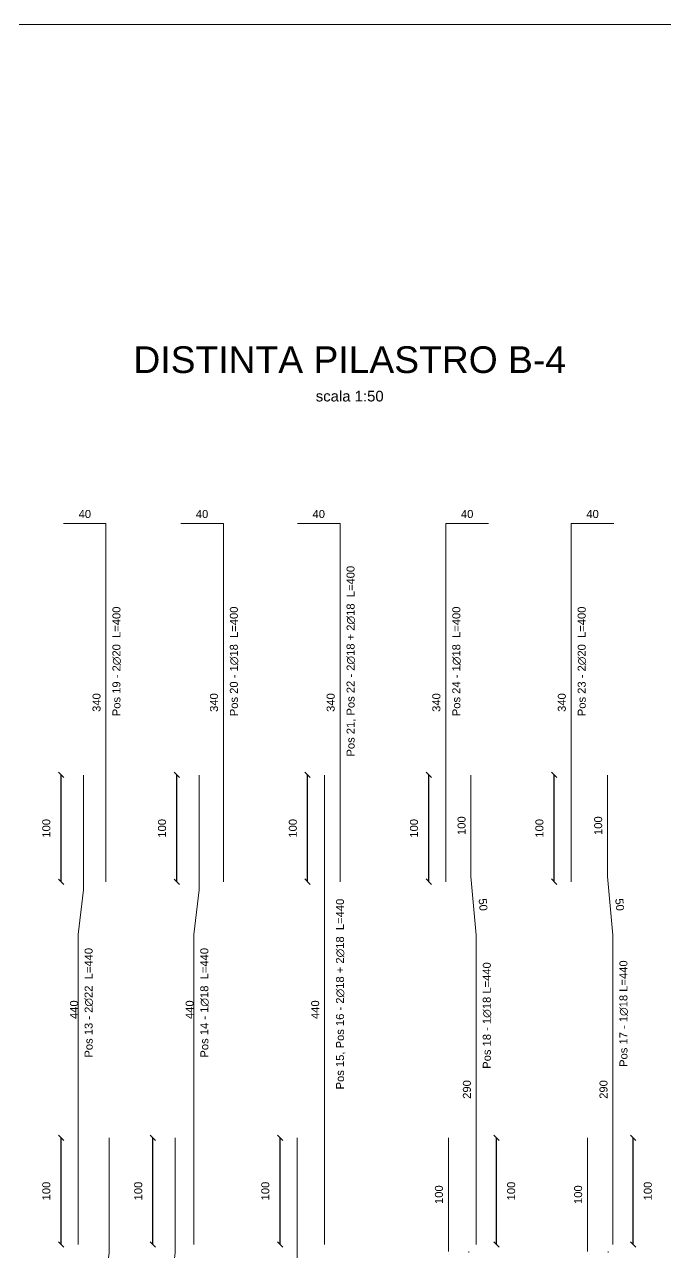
# Model space of a CAD drawing. Header units: millimetres. Extents: x -455371 to 117772, y -78417 to 116564.
# Drawn here: x -310268 to -304260, y 58713 to 70223 of the extents above; entities that cross this region are included whole.
import ezdxf

# ---------------------------------------------------------------- set-up
doc = ezdxf.new("R2010")
doc.units = ezdxf.units.MM
doc.layers.get('0').update_dxf_attribs({"color": 255})
for name, color, linetype, lineweight in [('armature', 5, 'Continuous', 18), ('quote', 5, 'Continuous', 15), ('Scritte', 7, 'Continuous', 15)]:
    doc.layers.add(name, color=color, linetype=linetype, lineweight=lineweight)
doc.styles.get("Standard").update_dxf_attribs({"font": 'arial.ttf'})
doc.dimstyles.new('per distinte 1 a 50', dxfattribs={"dimtxt": 75, "dimasz": 150, "dimexe": 0.18, "dimexo": 250, "dimgap": 50, "dimtad": 1, "dimdec": 0, "dimlfac": 0.1, "dimzin": 0, "dimdsep": 46, "dimtxsty": 'Standard', "dimblk": 'NONE', "dimcen": 0, "dimse1": 1, "dimse2": 1, "dimsd1": 1, "dimsd2": 1, "dimadec": 0, "dimazin": 0, "dimtfac": 1, "dimtdec": 0, "dimtix": 1, "dimtofl": 0, "dimtmove": 0, "dimatfit": 3, "dimldrblk": 'NONE', "dimfxl": 250, "dimfxlon": 1, "dimtolj": 1, "dimtzin": 0, "dimarcsym": 2})
doc.dimstyles.new('scala1 a 50', dxfattribs={"dimtxt": 75, "dimasz": 50, "dimexe": 0.18, "dimexo": 250, "dimgap": 100, "dimtad": 2, "dimdec": 0, "dimlfac": 0.1, "dimzin": 0, "dimdsep": 46, "dimtxsty": 'Standard', "dimblk": 'OBLIQUE', "dimcen": -100, "dimadec": 0, "dimazin": 0, "dimtfac": 1, "dimtdec": 0, "dimtofl": 0, "dimtmove": 0, "dimatfit": 3, "dimfxl": 250, "dimfxlon": 1, "dimtolj": 1, "dimtzin": 0, "dimarcsym": 0})

# ---------------------------------------------------------------- blocks, each defined once
blk = doc.blocks.new('*D2326')
at = {"layer": 'Defpoints', "color": 0, "transparency": 16777216}
for p in [(-309525, 59789), (-309525, 55389), (-309525, 55389)]:
    blk.add_point(p, dxfattribs=at)
at = {"layer": 'quote', "color": 0, "transparency": 16777216, "insert": (-309614, 57589), "char_height": 75, "attachment_point": 5, "rotation": 90}
blk.add_mtext('\\A1;440', dxfattribs=at)
blk = doc.blocks.new('_None')
blk = doc.blocks.new('*D2349')
at = {"layer": 'Defpoints', "color": 0, "transparency": 16777216}
for p in [(-306295, 58722), (-306295, 58722), (-306245, 58293)]:
    blk.add_point(p, dxfattribs=at)
at = {"layer": 'quote', "color": 0, "transparency": 16777216, "insert": (-306183, 58517), "char_height": 75, "attachment_point": 5, "rotation": 276.6072}
blk.add_mtext('\\A1;50', dxfattribs=at)
blk = doc.blocks.new('*D2328')
at = {"layer": 'Defpoints', "color": 0, "transparency": 16777216}
for p in [(-309716, 63189), (-309766, 58789), (-309716, 58789)]:
    blk.add_point(p, dxfattribs=at)
at = {"layer": 'quote', "color": 0, "transparency": 16777216, "insert": (-309804, 60989), "char_height": 75, "attachment_point": 5, "rotation": 90}
blk.add_mtext('\\A1;440', dxfattribs=at)
blk = doc.blocks.new('*D2329')
at = {"layer": 'Defpoints', "color": 0, "transparency": 16777216}
for p in [(-306033, 61693), (-306033, 58789), (-306033, 58789)]:
    blk.add_point(p, dxfattribs=at)
at = {"layer": 'quote', "color": 0, "transparency": 16777216, "insert": (-306121, 60241), "char_height": 75, "attachment_point": 5, "rotation": 90}
blk.add_mtext('\\A1;290', dxfattribs=at)
blk = doc.blocks.new('*D2350')
at = {"layer": 'Defpoints', "color": 0, "transparency": 16777216}
for p in [(-306083, 62239), (-306083, 62239), (-306033, 61693)]:
    blk.add_point(p, dxfattribs=at)
at = {"layer": 'quote', "color": 0, "transparency": 16777216, "insert": (-305970, 61974), "char_height": 75, "attachment_point": 5, "rotation": 275.2326}
blk.add_mtext('\\A1;50', dxfattribs=at)
blk = doc.blocks.new('*D2351')
at = {"layer": 'Defpoints', "color": 0, "transparency": 16777216}
for p in [(-306083, 63189), (-306083, 63189), (-306083, 62239)]:
    blk.add_point(p, dxfattribs=at)
at = {"layer": 'quote', "color": 0, "transparency": 16777216, "insert": (-306171, 62714), "char_height": 75, "attachment_point": 5, "rotation": 90}
blk.add_mtext('\\A1;100', dxfattribs=at)
blk = doc.blocks.new('*D2330')
at = {"layer": 'Defpoints', "color": 0, "transparency": 16777216}
for p in [(-309505, 65547), (-309505, 62189), (-309505, 62189)]:
    blk.add_point(p, dxfattribs=at)
at = {"layer": 'quote', "color": 0, "transparency": 16777216, "insert": (-309593, 63868), "char_height": 75, "attachment_point": 5, "rotation": 90}
blk.add_mtext('\\A1;340', dxfattribs=at)
blk = doc.blocks.new('*D2352')
at = {"layer": 'Defpoints', "color": 0, "transparency": 16777216}
for p in [(-309902, 65547), (-309505, 65547), (-309505, 65547)]:
    blk.add_point(p, dxfattribs=at)
at = {"layer": 'quote', "color": 0, "transparency": 16777216, "insert": (-309703, 65635), "char_height": 75, "attachment_point": 5}
blk.add_mtext('\\A1;40', dxfattribs=at)
blk = doc.blocks.new('*D2298')
at = {"layer": 'Defpoints', "color": 0, "transparency": 16777216}
for p in [(-306319, 65547), (-306319, 62189), (-306319, 62189)]:
    blk.add_point(p, dxfattribs=at)
at = {"layer": 'quote', "color": 0, "transparency": 16777216, "insert": (-306407, 63868), "char_height": 75, "attachment_point": 5, "rotation": 90}
blk.add_mtext('\\A1;340', dxfattribs=at)
blk = doc.blocks.new('*D2353')
at = {"layer": 'Defpoints', "color": 0, "transparency": 16777216}
for p in [(-306319, 65547), (-306319, 65547), (-305920, 65547)]:
    blk.add_point(p, dxfattribs=at)
at = {"layer": 'quote', "color": 0, "transparency": 16777216, "insert": (-306119, 65635), "char_height": 75, "attachment_point": 5}
blk.add_mtext('\\A1;40', dxfattribs=at)
blk = doc.blocks.new('*D2359')
at = {"layer": 'Defpoints', "color": 0, "transparency": 16777216}
for p in [(-304990, 58722), (-304990, 58722), (-304940, 58293)]:
    blk.add_point(p, dxfattribs=at)
at = {"layer": 'quote', "color": 0, "transparency": 16777216, "insert": (-304878, 58517), "char_height": 75, "attachment_point": 5, "rotation": 276.6072}
blk.add_mtext('\\A1;50', dxfattribs=at)
blk = doc.blocks.new('*D2305')
at = {"layer": 'Defpoints', "color": 0, "transparency": 16777216}
for p in [(-304752, 61693), (-304752, 58789), (-304752, 58789)]:
    blk.add_point(p, dxfattribs=at)
at = {"layer": 'quote', "color": 0, "transparency": 16777216, "insert": (-304840, 60241), "char_height": 75, "attachment_point": 5, "rotation": 90}
blk.add_mtext('\\A1;290', dxfattribs=at)
blk = doc.blocks.new('*D2360')
at = {"layer": 'Defpoints', "color": 0, "transparency": 16777216}
for p in [(-304802, 62239), (-304802, 62239), (-304752, 61693)]:
    blk.add_point(p, dxfattribs=at)
at = {"layer": 'quote', "color": 0, "transparency": 16777216, "insert": (-304689, 61974), "char_height": 75, "attachment_point": 5, "rotation": 275.2326}
blk.add_mtext('\\A1;50', dxfattribs=at)
blk = doc.blocks.new('*D2361')
at = {"layer": 'Defpoints', "color": 0, "transparency": 16777216}
for p in [(-304802, 63189), (-304802, 63189), (-304802, 62239)]:
    blk.add_point(p, dxfattribs=at)
at = {"layer": 'quote', "color": 0, "transparency": 16777216, "insert": (-304890, 62714), "char_height": 75, "attachment_point": 5, "rotation": 90}
blk.add_mtext('\\A1;100', dxfattribs=at)
blk = doc.blocks.new('*D2306')
at = {"layer": 'Defpoints', "color": 0, "transparency": 16777216}
for p in [(-305143, 65547), (-305143, 62189), (-305143, 62189)]:
    blk.add_point(p, dxfattribs=at)
at = {"layer": 'quote', "color": 0, "transparency": 16777216, "insert": (-305231, 63868), "char_height": 75, "attachment_point": 5, "rotation": 90}
blk.add_mtext('\\A1;340', dxfattribs=at)
blk = doc.blocks.new('*D2362')
at = {"layer": 'Defpoints', "color": 0, "transparency": 16777216}
for p in [(-305143, 65547), (-305143, 65547), (-304743, 65547)]:
    blk.add_point(p, dxfattribs=at)
at = {"layer": 'quote', "color": 0, "transparency": 16777216, "insert": (-304943, 65635), "char_height": 75, "attachment_point": 5}
blk.add_mtext('\\A1;40', dxfattribs=at)
blk = doc.blocks.new('*D2310')
at = {"layer": 'Defpoints', "color": 0, "transparency": 16777216}
for p in [(-306295, 59789), (-306295, 58722), (-306295, 58722)]:
    blk.add_point(p, dxfattribs=at)
at = {"layer": 'quote', "color": 0, "transparency": 16777216, "insert": (-306383, 59255), "char_height": 75, "attachment_point": 5, "rotation": 90}
blk.add_mtext('\\A1;100', dxfattribs=at)
blk = doc.blocks.new('*D2311')
at = {"layer": 'Defpoints', "color": 0, "transparency": 16777216}
for p in [(-304990, 59789), (-304990, 58722), (-304990, 58722)]:
    blk.add_point(p, dxfattribs=at)
at = {"layer": 'quote', "color": 0, "transparency": 16777216, "insert": (-305078, 59255), "char_height": 75, "attachment_point": 5, "rotation": 90}
blk.add_mtext('\\A1;100', dxfattribs=at)
blk = doc.blocks.new('*D2312')
at = {"layer": 'Defpoints', "color": 0, "transparency": 16777216}
for p in [(-308904, 59789), (-308904, 55389), (-308904, 55389)]:
    blk.add_point(p, dxfattribs=at)
at = {"layer": 'quote', "color": 0, "transparency": 16777216, "insert": (-308993, 57589), "char_height": 75, "attachment_point": 5, "rotation": 90}
blk.add_mtext('\\A1;440', dxfattribs=at)
blk = doc.blocks.new('*D2314')
at = {"layer": 'Defpoints', "color": 0, "transparency": 16777216}
for p in [(-307713, 59789), (-307713, 55389), (-307713, 55389)]:
    blk.add_point(p, dxfattribs=at)
at = {"layer": 'quote', "color": 0, "transparency": 16777216, "insert": (-307801, 57589), "char_height": 75, "attachment_point": 5, "rotation": 90}
blk.add_mtext('\\A1;440', dxfattribs=at)
blk = doc.blocks.new('*D2319')
at = {"layer": 'Defpoints', "color": 0, "transparency": 16777216}
for p in [(-308631, 63189), (-308681, 58789), (-308631, 58789)]:
    blk.add_point(p, dxfattribs=at)
at = {"layer": 'quote', "color": 0, "transparency": 16777216, "insert": (-308720, 60989), "char_height": 75, "attachment_point": 5, "rotation": 90}
blk.add_mtext('\\A1;440', dxfattribs=at)
blk = doc.blocks.new('*D2320')
at = {"layer": 'Defpoints', "color": 0, "transparency": 16777216}
for p in [(-307455, 63189), (-307455, 58789), (-307455, 58789)]:
    blk.add_point(p, dxfattribs=at)
at = {"layer": 'quote', "color": 0, "transparency": 16777216, "insert": (-307543, 60989), "char_height": 75, "attachment_point": 5, "rotation": 90}
blk.add_mtext('\\A1;440', dxfattribs=at)
blk = doc.blocks.new('*D2321')
at = {"layer": 'Defpoints', "color": 0, "transparency": 16777216}
for p in [(-308404, 65547), (-308404, 62189), (-308404, 62189)]:
    blk.add_point(p, dxfattribs=at)
at = {"layer": 'quote', "color": 0, "transparency": 16777216, "insert": (-308492, 63868), "char_height": 75, "attachment_point": 5, "rotation": 90}
blk.add_mtext('\\A1;340', dxfattribs=at)
blk = doc.blocks.new('*D2363')
at = {"layer": 'Defpoints', "color": 0, "transparency": 16777216}
for p in [(-308804, 65547), (-308404, 65547), (-308404, 65547)]:
    blk.add_point(p, dxfattribs=at)
at = {"layer": 'quote', "color": 0, "transparency": 16777216, "insert": (-308604, 65635), "char_height": 75, "attachment_point": 5}
blk.add_mtext('\\A1;40', dxfattribs=at)
blk = doc.blocks.new('*D2322')
at = {"layer": 'Defpoints', "color": 0, "transparency": 16777216}
for p in [(-307310, 65547), (-307310, 62189), (-307310, 62189)]:
    blk.add_point(p, dxfattribs=at)
at = {"layer": 'quote', "color": 0, "transparency": 16777216, "insert": (-307398, 63868), "char_height": 75, "attachment_point": 5, "rotation": 90}
blk.add_mtext('\\A1;340', dxfattribs=at)
blk = doc.blocks.new('_Oblique')
at = {"color": 0, "linetype": 'ByBlock', "lineweight": -2}
blk.add_line((-0.5, -0.5), (0.5, 0.5), dxfattribs=at)
blk = doc.blocks.new('*D2331')
at = {"layer": 'Defpoints', "color": 0, "transparency": 16777216}
for p in [(-309926, 59789), (-309766, 59789), (-309766, 58789)]:
    blk.add_point(p, dxfattribs=at)
at = {"layer": 'quote', "color": 0, "lineweight": -2, "transparency": 16777216}
for p, q in [((-309926, 59789), (-309926, 59789)), ((-309926, 58789), (-309926, 59789)), ((-309926, 58789), (-309926, 58789))]:
    blk.add_line(p, q, dxfattribs=at)
at = {"layer": 'quote', "color": 0, "lineweight": -2, "transparency": 16777216, "xscale": 50, "yscale": 50, "zscale": 50}
for p, rotation in [((-309926, 59789), 90), ((-309926, 58789), 270)]:
    blk.add_blockref('_Oblique', p, dxfattribs=dict(at, rotation=rotation))
at = {"layer": 'quote', "color": 0, "transparency": 16777216, "insert": (-310064, 59289), "char_height": 75, "attachment_point": 5, "rotation": 90}
blk.add_mtext('\\A1;100', dxfattribs=at)
blk = doc.blocks.new('*D2332')
at = {"layer": 'Defpoints', "color": 0, "transparency": 16777216}
for p in [(-309926, 63189), (-309716, 63189), (-309716, 62188)]:
    blk.add_point(p, dxfattribs=at)
at = {"layer": 'quote', "color": 0, "lineweight": -2, "transparency": 16777216}
for p, q in [((-309926, 63189), (-309926, 63189)), ((-309926, 62188), (-309926, 63189)), ((-309926, 62188), (-309926, 62188))]:
    blk.add_line(p, q, dxfattribs=at)
at = {"layer": 'quote', "color": 0, "lineweight": -2, "transparency": 16777216, "xscale": 50, "yscale": 50, "zscale": 50}
for p, rotation in [((-309926, 63189), 90), ((-309926, 62188), 270)]:
    blk.add_blockref('_Oblique', p, dxfattribs=dict(at, rotation=rotation))
at = {"layer": 'quote', "color": 0, "transparency": 16777216, "insert": (-310064, 62689), "char_height": 75, "attachment_point": 5, "rotation": 90}
blk.add_mtext('\\A1;100', dxfattribs=at)
blk = doc.blocks.new('*D2333')
at = {"layer": 'Defpoints', "color": 0, "transparency": 16777216}
for p in [(-309064, 59789), (-308904, 59789), (-308904, 58789)]:
    blk.add_point(p, dxfattribs=at)
at = {"layer": 'quote', "color": 0, "lineweight": -2, "transparency": 16777216}
for p, q in [((-309064, 59789), (-309064, 59789)), ((-309064, 58789), (-309064, 59789)), ((-309064, 58789), (-309064, 58789))]:
    blk.add_line(p, q, dxfattribs=at)
at = {"layer": 'quote', "color": 0, "lineweight": -2, "transparency": 16777216, "xscale": 50, "yscale": 50, "zscale": 50}
for p, rotation in [((-309064, 59789), 90), ((-309064, 58789), 270)]:
    blk.add_blockref('_Oblique', p, dxfattribs=dict(at, rotation=rotation))
at = {"layer": 'quote', "color": 0, "transparency": 16777216, "insert": (-309202, 59289), "char_height": 75, "attachment_point": 5, "rotation": 90}
blk.add_mtext('\\A1;100', dxfattribs=at)
blk = doc.blocks.new('*D2334')
at = {"layer": 'Defpoints', "color": 0, "transparency": 16777216}
for p in [(-307873, 59789), (-307713, 59789), (-307713, 58789)]:
    blk.add_point(p, dxfattribs=at)
at = {"layer": 'quote', "color": 0, "lineweight": -2, "transparency": 16777216}
for p, q in [((-307873, 59789), (-307873, 59789)), ((-307873, 58789), (-307873, 59789)), ((-307873, 58789), (-307873, 58789))]:
    blk.add_line(p, q, dxfattribs=at)
at = {"layer": 'quote', "color": 0, "lineweight": -2, "transparency": 16777216, "xscale": 50, "yscale": 50, "zscale": 50}
for p, rotation in [((-307873, 59789), 90), ((-307873, 58789), 270)]:
    blk.add_blockref('_Oblique', p, dxfattribs=dict(at, rotation=rotation))
at = {"layer": 'quote', "color": 0, "transparency": 16777216, "insert": (-308011, 59289), "char_height": 75, "attachment_point": 5, "rotation": 90}
blk.add_mtext('\\A1;100', dxfattribs=at)
blk = doc.blocks.new('*D2335')
at = {"layer": 'Defpoints', "color": 0, "transparency": 16777216}
for p in [(-308841, 63189), (-308631, 63189), (-308632, 62188)]:
    blk.add_point(p, dxfattribs=at)
at = {"layer": 'quote', "color": 0, "lineweight": -2, "transparency": 16777216}
for p, q in [((-308841, 63189), (-308841, 63189)), ((-308841, 62188), (-308841, 63189)), ((-308841, 62188), (-308841, 62188))]:
    blk.add_line(p, q, dxfattribs=at)
at = {"layer": 'quote', "color": 0, "lineweight": -2, "transparency": 16777216, "xscale": 50, "yscale": 50, "zscale": 50}
for p, rotation in [((-308841, 63189), 90), ((-308841, 62188), 270)]:
    blk.add_blockref('_Oblique', p, dxfattribs=dict(at, rotation=rotation))
at = {"layer": 'quote', "color": 0, "transparency": 16777216, "insert": (-308979, 62689), "char_height": 75, "attachment_point": 5, "rotation": 90}
blk.add_mtext('\\A1;100', dxfattribs=at)
blk = doc.blocks.new('*D2336')
at = {"layer": 'Defpoints', "color": 0, "transparency": 16777216}
for p in [(-307615, 63189), (-307455, 63189), (-307455, 62189)]:
    blk.add_point(p, dxfattribs=at)
at = {"layer": 'quote', "color": 0, "lineweight": -2, "transparency": 16777216}
for p, q in [((-307615, 63189), (-307615, 63189)), ((-307615, 62189), (-307615, 63189)), ((-307615, 62189), (-307615, 62189))]:
    blk.add_line(p, q, dxfattribs=at)
at = {"layer": 'quote', "color": 0, "lineweight": -2, "transparency": 16777216, "xscale": 50, "yscale": 50, "zscale": 50}
for p, rotation in [((-307615, 63189), 90), ((-307615, 62189), 270)]:
    blk.add_blockref('_Oblique', p, dxfattribs=dict(at, rotation=rotation))
at = {"layer": 'quote', "color": 0, "transparency": 16777216, "insert": (-307753, 62689), "char_height": 75, "attachment_point": 5, "rotation": 90}
blk.add_mtext('\\A1;100', dxfattribs=at)
blk = doc.blocks.new('*D2337')
at = {"layer": 'Defpoints', "color": 0, "transparency": 16777216}
for p in [(-306033, 59789), (-305845, 59789), (-306033, 58789)]:
    blk.add_point(p, dxfattribs=at)
at = {"layer": 'quote', "color": 0, "lineweight": -2, "transparency": 16777216}
for p, q in [((-305845, 59789), (-305845, 59789)), ((-305845, 58789), (-305845, 59789)), ((-305845, 58789), (-305845, 58789))]:
    blk.add_line(p, q, dxfattribs=at)
at = {"layer": 'quote', "color": 0, "lineweight": -2, "transparency": 16777216, "xscale": 50, "yscale": 50, "zscale": 50}
for p, rotation in [((-305845, 59789), 90), ((-305845, 58789), 270)]:
    blk.add_blockref('_Oblique', p, dxfattribs=dict(at, rotation=rotation))
at = {"layer": 'quote', "color": 0, "transparency": 16777216, "insert": (-305706, 59289), "char_height": 75, "attachment_point": 5, "rotation": 90}
blk.add_mtext('\\A1;100', dxfattribs=at)
blk = doc.blocks.new('*D2338')
at = {"layer": 'Defpoints', "color": 0, "transparency": 16777216}
for p in [(-304752, 59789), (-304564, 59789), (-304752, 58789)]:
    blk.add_point(p, dxfattribs=at)
at = {"layer": 'quote', "color": 0, "lineweight": -2, "transparency": 16777216}
for p, q in [((-304564, 59789), (-304563, 59789)), ((-304564, 58789), (-304564, 59789)), ((-304564, 58789), (-304563, 58789))]:
    blk.add_line(p, q, dxfattribs=at)
at = {"layer": 'quote', "color": 0, "lineweight": -2, "transparency": 16777216, "xscale": 50, "yscale": 50, "zscale": 50}
for p, rotation in [((-304564, 59789), 90), ((-304564, 58789), 270)]:
    blk.add_blockref('_Oblique', p, dxfattribs=dict(at, rotation=rotation))
at = {"layer": 'quote', "color": 0, "transparency": 16777216, "insert": (-304425, 59289), "char_height": 75, "attachment_point": 5, "rotation": 90}
blk.add_mtext('\\A1;100', dxfattribs=at)
blk = doc.blocks.new('*D2339')
at = {"layer": 'Defpoints', "color": 0, "transparency": 16777216}
for p in [(-306478, 63189), (-306319, 63189), (-306319, 62189)]:
    blk.add_point(p, dxfattribs=at)
at = {"layer": 'quote', "color": 0, "lineweight": -2, "transparency": 16777216}
for p, q in [((-306478, 63189), (-306479, 63189)), ((-306478, 62189), (-306478, 63189)), ((-306478, 62189), (-306479, 62189))]:
    blk.add_line(p, q, dxfattribs=at)
at = {"layer": 'quote', "color": 0, "lineweight": -2, "transparency": 16777216, "xscale": 50, "yscale": 50, "zscale": 50}
for p, rotation in [((-306478, 63189), 90), ((-306478, 62189), 270)]:
    blk.add_blockref('_Oblique', p, dxfattribs=dict(at, rotation=rotation))
at = {"layer": 'quote', "color": 0, "transparency": 16777216, "insert": (-306617, 62689), "char_height": 75, "attachment_point": 5, "rotation": 90}
blk.add_mtext('\\A1;100', dxfattribs=at)
blk = doc.blocks.new('*D2340')
at = {"layer": 'Defpoints', "color": 0, "transparency": 16777216}
for p in [(-305303, 63189), (-305143, 63189), (-305143, 62189)]:
    blk.add_point(p, dxfattribs=at)
at = {"layer": 'quote', "color": 0, "lineweight": -2, "transparency": 16777216}
for p, q in [((-305303, 63189), (-305303, 63189)), ((-305303, 62189), (-305303, 63189)), ((-305303, 62189), (-305303, 62189))]:
    blk.add_line(p, q, dxfattribs=at)
at = {"layer": 'quote', "color": 0, "lineweight": -2, "transparency": 16777216, "xscale": 50, "yscale": 50, "zscale": 50}
for p, rotation in [((-305303, 63189), 90), ((-305303, 62189), 270)]:
    blk.add_blockref('_Oblique', p, dxfattribs=dict(at, rotation=rotation))
at = {"layer": 'quote', "color": 0, "transparency": 16777216, "insert": (-305441, 62689), "char_height": 75, "attachment_point": 5, "rotation": 90}
blk.add_mtext('\\A1;100', dxfattribs=at)
blk = doc.blocks.new('*D2486')
at = {"layer": 'Defpoints', "color": 0, "transparency": 16777216}
for p in [(-307710, 65547), (-307310, 65547), (-307310, 65547)]:
    blk.add_point(p, dxfattribs=at)
at = {"layer": 'quote', "color": 0, "transparency": 16777216, "insert": (-307510, 65635), "char_height": 75, "attachment_point": 5}
blk.add_mtext('\\A1;40', dxfattribs=at)

msp = doc.modelspace()

# ---------------------------------------------------------------- linework, layer by layer
at = {"layer": 'armature'}
for p, q in [((-306082.8, 63188.5), (-306082.8, 62238.5)), ((-304801.7, 63188.5), (-304801.7, 62238.5)), ((-306082.8, 62238.5), (-306032.8, 61688.5)), ((-304801.7, 62238.5), (-304751.7, 61688.5)), ((-306032.8, 61688.5), (-306032.8, 58788.5)), ((-304751.7, 61688.5), (-304751.7, 58788.5)), ((-306294.7, 58721.6), (-306294.7, 59788.5)), ((-304989.7, 58721.6), (-304989.7, 59788.5))]:
    msp.add_line(p, q, dxfattribs=at)
for points in [[(-309504.9, 65546.5), (-309704.9, 65546.5), (-309901.5, 65546.5)], [(-309504.9, 65546.5), (-309504.9, 62188.5)], [(-308404.1, 65546.5), (-308604.1, 65546.5), (-308804.1, 65546.5)], [(-308404.1, 65546.5), (-308404.1, 62188.5)], [(-307309.8, 65546.5), (-307509.8, 65546.5), (-307709.8, 65546.5)], [(-307309.8, 65546.5), (-307309.8, 62188.5)], [(-306318.6, 65546.5), (-306118.6, 65546.5), (-305920, 65546.5)], [(-306318.6, 65546.5), (-306318.6, 62188.5)], [(-305143, 65546.5), (-304943, 65546.5), (-304743, 65546.5)], [(-305143, 65546.5), (-305143, 62188.5)], [(-309716, 63188.5), (-309716.5, 62113.5), (-309765.7, 61692.6), (-309765.7, 58788.5)], [(-308631.2, 63188.5), (-308631.7, 62113.5), (-308680.9, 61692.6), (-308680.9, 58788.5)], [(-307454.9, 63188.5), (-307454.9, 58788.5)], [(-309475.6, 59788.5), (-309476.1, 58713.5), (-309525.3, 58292.6), (-309525.3, 55388.5)], [(-308854.7, 59788.5), (-308855.1, 58713.5), (-308904.4, 58292.6), (-308904.4, 55388.5)], [(-307712.8, 59788.5), (-307712.8, 55388.5)]]:
    msp.add_lwpolyline(points, dxfattribs=at)
for centre in [(-306032.8, 58721.6), (-304727.7, 58721.6)]:
    msp.add_arc(centre, 70, 180, 186.67007, dxfattribs=at)
at = {"layer": 'quote'}
msp.add_lwpolyline([(-348520.9, 70223.3), (-296872.7, 70223.3), (-296872.7, 47890.5), (-348520.9, 47890.5)], close=True, dxfattribs=at)

# ---------------------------------------------------------------- texts
at = {"layer": 'Scritte', "insert": (-309298.6, 67207), "char_height": 250, "attachment_point": 1}
msp.add_mtext_dynamic_manual_height_columns('\\pxqc;DISTINTA PILASTRO B-4\\P{\\H0.4x;scala 1:50}', width=4157.534, gutter_width=12.5, heights=[0], dxfattribs=at)
at = {"layer": 'Scritte', "char_height": 75, "rotation": 90}
for s, width, heights, insert, attachment_point in [('\\pxt16;Pos 21, Pos 22 - 2∅18 + 2∅18  L=400', 1833.79, [0], (-307249.3, 63361.8), 1), ('Pos 19 - 2∅20  L=400', 1233.302, [0], (-309444.4, 63740.1), 1), ('Pos 20 - 1∅18  L=400', 1233.302, [0], (-308343.6, 63740.1), 1), ('Pos 24 - 1∅18  L=400', 1233.302, [0], (-306258.1, 63740.1), 1), ('Pos 23 - 2∅20  L=400', 1233.302, [0], (-305082.5, 63740.1), 1), ('Pos 15, Pos 16 - 2∅18 + 2∅18  L=440', 1872.833, [92.6], (-307259.7, 60241.6), 7), ('Pos 13 - 2∅22  L=440', 1233.302, [0], (-309705.2, 60539.9), 1), ('Pos 14 - 1∅18  L=440', 1102.538, [0], (-308620.4, 60539.9), 1), ('Pos 18 - 1∅18 L=440 ', 1136.46, [0], (-305972.3, 60435), 1), ('Pos 17 - 1∅18 L=440 ', 1136.46, [0], (-304691.2, 60452.6), 1)]:
    msp.add_mtext_dynamic_manual_height_columns(s, width=width, gutter_width=12.5, heights=heights, dxfattribs=dict(at, insert=insert, attachment_point=attachment_point))

# ---------------------------------------------------------------- dimensions: what is measured, and where the dimension line sits
at = {"layer": 'quote'}
for p1, p2, picture, middle in [((-309901.5, 65546.5), (-309504.9, 65546.5), '*D2352', (-309703.2, 65634.8)), ((-308804.1, 65546.5), (-308404.1, 65546.5), '*D2363', (-308604.1, 65634.8)), ((-307709.8, 65546.5), (-307309.8, 65546.5), '*D2486', (-307509.8, 65634.8)), ((-305920, 65546.5), (-306318.6, 65546.5), '*D2353', (-306119.3, 65634.8)), ((-304743, 65546.5), (-305143, 65546.5), '*D2362', (-304943, 65634.8))]:
    dim = msp.add_aligned_dim(p1=p1, p2=p2, distance=0, dimstyle='per distinte 1 a 50', dxfattribs=at)
    dim.commit()
    dim.dimension.update_dxf_attribs({"geometry": picture, "text_midpoint": middle})
for base, p1, p2, text, picture, middle in [((-309504.9, 62188.5), (-309504.9, 65546.5), (-309504.9, 62188.5), '340', '*D2330', (-309593.3, 63867.5)), ((-308404.1, 62188.5), (-308404.1, 65546.5), (-308404.1, 62188.5), '340', '*D2321', (-308492.4, 63867.5)), ((-307309.8, 62188.5), (-307309.8, 65546.5), (-307309.8, 62188.5), '340', '*D2322', (-307398.1, 63867.5)), ((-306318.6, 62188.5), (-306318.6, 65546.5), (-306318.6, 62188.5), '340', '*D2298', (-306406.9, 63867.5)), ((-305143, 62188.5), (-305143, 65546.5), (-305143, 62188.5), '340', '*D2306', (-305231.4, 63867.5)), ((-306082.8, 63188.5), (-306082.8, 62238.5), (-306082.8, 63188.5), '100', '*D2351', (-306171.1, 62713.5)), ((-304801.7, 63188.5), (-304801.7, 62238.5), (-304801.7, 63188.5), '100', '*D2361', (-304890, 62713.5)), ((-306294.7, 58721.5), (-306294.7, 59788.5), (-306294.7, 58721.5), '100', '*D2310', (-306383, 59255)), ((-304989.7, 58721.5), (-304989.7, 59788.5), (-304989.7, 58721.5), '100', '*D2311', (-305078, 59255))]:
    dim = msp.add_linear_dim(base=base, p1=p1, p2=p2, angle=90, text=text, dimstyle='per distinte 1 a 50', dxfattribs=at)
    dim.commit()
    dim.dimension.update_dxf_attribs({"geometry": picture, "text_midpoint": middle})
for base, p1, p2, dimstyle, picture, middle in [((-309925.5, 63188.5), (-309716.5, 62188.5), (-309716, 63188.5), 'scala1 a 50', '*D2332', (-310063.8, 62688.5)), ((-308840.8, 63188.5), (-308631.7, 62188.5), (-308631.2, 63188.5), 'scala1 a 50', '*D2335', (-308979.1, 62688.5)), ((-307614.7, 63188.5), (-307454.9, 62188.5), (-307454.9, 63188.5), 'scala1 a 50', '*D2336', (-307753, 62688.5)), ((-306478.4, 63188.5), (-306318.6, 62188.5), (-306318.6, 63188.5), 'scala1 a 50', '*D2339', (-306616.7, 62688.5)), ((-305302.9, 63188.5), (-305143, 62188.5), (-305143, 63188.5), 'scala1 a 50', '*D2340', (-305441.2, 62688.5)), ((-309716, 58788.5), (-309716, 63188.5), (-309765.7, 58788.5), 'per distinte 1 a 50', '*D2328', (-309804.3, 60988.5)), ((-308631.2, 58788.5), (-308631.2, 63188.5), (-308680.9, 58788.5), 'per distinte 1 a 50', '*D2319', (-308719.5, 60988.5)), ((-307454.9, 58788.5), (-307454.9, 63188.5), (-307454.9, 58788.5), 'per distinte 1 a 50', '*D2320', (-307543.2, 60988.5)), ((-306032.8, 58788.5), (-306032.8, 61692.6), (-306032.8, 58788.5), 'per distinte 1 a 50', '*D2329', (-306121.1, 60240.5)), ((-304751.7, 58788.5), (-304751.7, 61692.6), (-304751.7, 58788.5), 'per distinte 1 a 50', '*D2305', (-304840, 60240.5)), ((-309925.5, 59788.5), (-309765.7, 58788.5), (-309765.7, 59788.5), 'scala1 a 50', '*D2331', (-310063.8, 59288.5)), ((-309525.3, 55388.5), (-309525.3, 59788.5), (-309525.3, 55388.5), 'per distinte 1 a 50', '*D2326', (-309613.6, 57588.5)), ((-309064.2, 59788.5), (-308904.4, 58788.5), (-308904.4, 59788.5), 'scala1 a 50', '*D2333', (-309202.5, 59288.5)), ((-308904.4, 55388.5), (-308904.4, 59788.5), (-308904.4, 55388.5), 'per distinte 1 a 50', '*D2312', (-308992.7, 57588.5)), ((-307872.6, 59788.5), (-307712.8, 58788.5), (-307712.8, 59788.5), 'scala1 a 50', '*D2334', (-308010.9, 59288.5)), ((-307712.8, 55388.5), (-307712.8, 59788.5), (-307712.8, 55388.5), 'per distinte 1 a 50', '*D2314', (-307801.1, 57588.5)), ((-305844.7, 59788.5), (-306032.8, 58788.5), (-306032.8, 59788.5), 'scala1 a 50', '*D2337', (-305706.4, 59288.5)), ((-304563.6, 59788.5), (-304751.7, 58788.5), (-304751.7, 59788.5), 'scala1 a 50', '*D2338', (-304425.3, 59288.5))]:
    dim = msp.add_linear_dim(base=base, p1=p1, p2=p2, angle=90, dimstyle=dimstyle, dxfattribs=at)
    dim.commit()
    dim.dimension.update_dxf_attribs({"geometry": picture, "text_midpoint": middle})
for p1, p2, distance, picture, middle in [((-306032.8, 61692.6), (-306082.8, 62238.5), 0, '*D2350', (-305969.9, 61973.6)), ((-304751.7, 61692.6), (-304801.7, 62238.5), 0, '*D2360', (-304688.8, 61973.6)), ((-306245, 58292.6), (-306294.7, 58721.6), 0.5, '*D2349', (-306182.6, 58517.2)), ((-304940, 58292.6), (-304989.7, 58721.6), 0.5, '*D2359', (-304877.6, 58517.2))]:
    dim = msp.add_aligned_dim(p1=p1, p2=p2, distance=distance, text='50', dimstyle='per distinte 1 a 50', dxfattribs=at)
    dim.commit()
    dim.dimension.update_dxf_attribs({"geometry": picture, "text_midpoint": middle})

doc.saveas('drawing.dxf')
